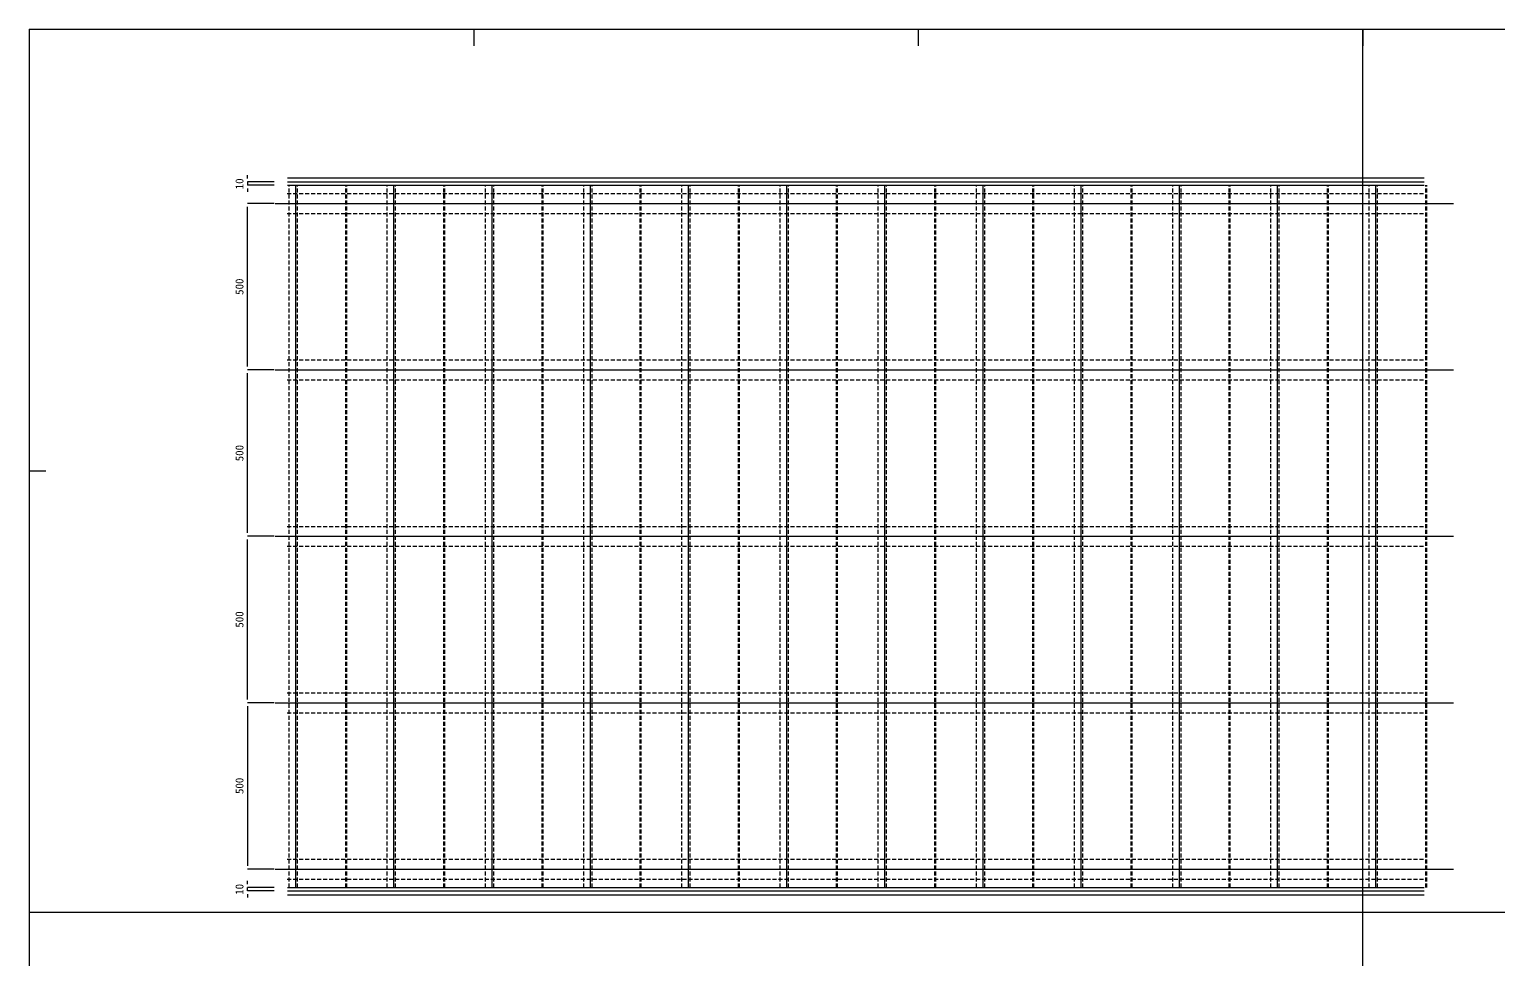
# Model space of a CAD drawing. Units: millimetres on the paper. Extents: x -401 to 401, y -279 to 279.
# Drawn here: x -400.7 to 39.9, y 0 to 278.7 of the extents above; entities that cross this region are included whole.
import ezdxf
from ezdxf.enums import TextEntityAlignment as Align

# ---------------------------------------------------------------- set-up
doc = ezdxf.new("R2010")
doc.units = ezdxf.units.MM
doc.linetypes.add('DASHED1', pattern=[1.8, 1.2, -0.6])
for name, color, linetype, lineweight in [('0-0_A-C01-補助線(非印刷)', 4, 'Continuous', 9), ('0-2_0-A12-寸法_目地', 5, 'Continuous', 9), ('0-4_0-A08-芯_他', 4, 'Continuous', 9), ('0-8_A-C06-見え掛り_中線', 6, 'Continuous', 9), ('0-9_A-C05-見え掛り_細線', 1, 'Continuous', 9), ('0-A_A-D09-金物_鋼材', 1, 'DASHED1', 9), ('1-0_0-A01-枠A', 4, 'Continuous', 9), ('1-1_A-C07-目地_5', 5, 'DASHED1', 9)]:
    doc.layers.add(name, color=color, linetype=linetype, lineweight=lineweight)
doc.styles.add('ＭＳ ゴシック', font='')
doc.styles.get('ＭＳ ゴシック').set_extended_font_data('MS Gothic')

msp = doc.modelspace()

# ---------------------------------------------------------------- linework, layer by layer
at = {"layer": '0-0_A-C01-補助線(非印刷)'}
for p, q in [((-267.111, 278.667), (-267.111, 273.667)), ((-133.556, 278.667), (-133.556, 273.667)), ((0, -252), (0, 278.667)), ((0, 278.667), (0, 273.667)), ((-400.667, 146), (-395.667, 146)), ((-400.667, 13.333), (400.667, 13.333)), ((-400.667, 13.333), (-395.667, 13.333))]:
    msp.add_line(p, q, dxfattribs=at)
at = {"layer": '0-2_0-A12-寸法_目地'}
for p, q in [((-335.072, 233.816), (-335.072, 234.816)), ((-327.064, 232.816), (-335.072, 232.816)), ((-335.072, 232.816), (-335.072, 231.816)), ((-327.064, 231.816), (-335.072, 231.816)), ((-335.072, 230.816), (-335.072, 229.816)), ((-327.064, 226.316), (-335.072, 226.316)), ((-335.072, 177.316), (-335.072, 225.316)), ((-327.064, 176.316), (-335.072, 176.316)), ((-327.064, 176.316), (-335.072, 176.316)), ((-335.072, 127.316), (-335.072, 175.316)), ((-327.064, 126.316), (-335.072, 126.316)), ((-327.064, 126.316), (-335.072, 126.316)), ((-335.072, 77.316), (-335.072, 125.316)), ((-327.064, 76.316), (-335.072, 76.316)), ((-327.064, 76.316), (-335.072, 76.316)), ((-335.072, 75.316), (-335.072, 27.316)), ((-327.064, 26.316), (-335.072, 26.316)), ((-335.072, 21.816), (-335.072, 22.816)), ((-327.064, 20.816), (-335.072, 20.816)), ((-335.072, 19.816), (-335.072, 20.816)), ((-327.064, 19.816), (-335.072, 19.816)), ((-335.072, 18.816), (-335.072, 17.816))]:
    msp.add_line(p, q, dxfattribs=at)
at = {"layer": '0-4_0-A08-芯_他'}
for p, q in [((-326.843, 226.316), (27.292, 226.316)), ((-326.843, 176.316), (27.292, 176.316)), ((-326.843, 126.316), (27.292, 126.316)), ((-326.843, 76.316), (27.292, 76.316)), ((-326.843, 26.316), (27.292, 26.316))]:
    msp.add_line(p, q, dxfattribs=at)
at = {"layer": '0-8_A-C06-見え掛り_中線'}
for p, q in [((-323.098, 234.016), (18.402, 234.016)), ((-323.098, 232.816), (18.402, 232.816)), ((-323.098, 19.816), (18.402, 19.816)), ((-323.098, 18.616), (18.402, 18.616))]:
    msp.add_line(p, q, dxfattribs=at)
at = {"layer": '0-9_A-C05-見え掛り_細線'}
for p, q in [((-323.098, 231.816), (18.402, 231.816)), ((-320.598, 20.816), (-320.598, 231.816)), ((-291.098, 20.816), (-291.098, 231.816)), ((-261.598, 20.816), (-261.598, 231.816)), ((-232.098, 20.816), (-232.098, 231.816)), ((-202.598, 20.816), (-202.598, 231.816)), ((-173.098, 20.816), (-173.098, 231.816)), ((-143.598, 20.816), (-143.598, 231.816)), ((-114.098, 20.816), (-114.098, 231.816)), ((-84.598, 20.816), (-84.598, 231.816)), ((-55.098, 20.816), (-55.098, 231.816)), ((-25.598, 20.816), (-25.598, 231.816)), ((3.902, 20.816), (3.902, 231.816)), ((-323.098, 20.816), (18.402, 20.816))]:
    msp.add_line(p, q, dxfattribs=at)
at = {"layer": '0-A_A-D09-金物_鋼材'}
for p, q in [((-323.185, 229.316), (18.402, 229.316)), ((-323.185, 223.316), (18.402, 223.316)), ((-323.185, 179.316), (18.402, 179.316)), ((-323.185, 173.316), (18.402, 173.316)), ((-323.185, 129.316), (18.402, 129.316)), ((-323.185, 123.316), (18.402, 123.316)), ((-323.185, 79.316), (18.402, 79.316)), ((-323.185, 73.316), (18.402, 73.316)), ((-323.185, 29.316), (18.402, 29.316)), ((-323.185, 23.316), (18.402, 23.316))]:
    msp.add_line(p, q, dxfattribs=at)
at = {"layer": '1-0_0-A01-枠A'}
for q in [(-400.667, -278.667), (400.667, 278.667)]:
    msp.add_line((-400.667, 278.667), q, dxfattribs=at)
at = {"layer": '1-1_A-C07-目地_5'}
for p, q in [((-322.598, 20.816), (-322.598, 231.816)), ((-320.598, 20.816), (-320.598, 231.816)), ((-320.098, 20.816), (-320.098, 231.816)), ((-305.598, 20.816), (-305.598, 231.816)), ((-305.298, 20.816), (-305.298, 231.816)), ((-293.098, 20.816), (-293.098, 231.816)), ((-291.098, 20.816), (-291.098, 231.816)), ((-290.598, 20.816), (-290.598, 231.816)), ((-276.098, 20.816), (-276.098, 231.816)), ((-275.798, 20.816), (-275.798, 231.816)), ((-263.598, 20.816), (-263.598, 231.816)), ((-261.598, 20.816), (-261.598, 231.816)), ((-261.098, 20.816), (-261.098, 231.816)), ((-246.598, 20.816), (-246.598, 231.816)), ((-246.298, 20.816), (-246.298, 231.816)), ((-234.098, 20.816), (-234.098, 231.816)), ((-232.098, 20.816), (-232.098, 231.816)), ((-231.598, 20.816), (-231.598, 231.816)), ((-217.098, 20.816), (-217.098, 231.816)), ((-216.798, 20.816), (-216.798, 231.816)), ((-204.598, 20.816), (-204.598, 231.816)), ((-202.598, 20.816), (-202.598, 231.816)), ((-202.098, 20.816), (-202.098, 231.816)), ((-187.598, 20.816), (-187.598, 231.816)), ((-187.298, 20.816), (-187.298, 231.816)), ((-175.098, 20.816), (-175.098, 231.816)), ((-173.098, 20.816), (-173.098, 231.816)), ((-172.598, 20.816), (-172.598, 231.816)), ((-158.098, 20.816), (-158.098, 231.816)), ((-157.798, 20.816), (-157.798, 231.816)), ((-145.598, 20.816), (-145.598, 231.816)), ((-143.598, 20.816), (-143.598, 231.816)), ((-143.098, 20.816), (-143.098, 231.816)), ((-128.598, 20.816), (-128.598, 231.816)), ((-128.298, 20.816), (-128.298, 231.816)), ((-116.098, 20.816), (-116.098, 231.816)), ((-114.098, 20.816), (-114.098, 231.816)), ((-113.598, 20.816), (-113.598, 231.816)), ((-99.098, 20.816), (-99.098, 231.816)), ((-98.798, 20.816), (-98.798, 231.816)), ((-86.598, 20.816), (-86.598, 231.816)), ((-84.598, 20.816), (-84.598, 231.816)), ((-84.098, 20.816), (-84.098, 231.816)), ((-69.598, 20.816), (-69.598, 231.816)), ((-69.298, 20.816), (-69.298, 231.816)), ((-57.098, 20.816), (-57.098, 231.816)), ((-55.098, 20.816), (-55.098, 231.816)), ((-54.598, 20.816), (-54.598, 231.816)), ((-40.098, 20.816), (-40.098, 231.816)), ((-39.798, 20.816), (-39.798, 231.816)), ((-27.598, 20.816), (-27.598, 231.816)), ((-25.598, 20.816), (-25.598, 231.816)), ((-25.098, 20.816), (-25.098, 231.816)), ((-10.598, 20.816), (-10.598, 231.816)), ((-10.298, 20.816), (-10.298, 231.816)), ((1.902, 20.816), (1.902, 231.816)), ((3.902, 20.816), (3.902, 231.816)), ((4.402, 20.816), (4.402, 231.816)), ((18.902, 20.816), (18.902, 231.816)), ((19.202, 20.816), (19.202, 231.816))]:
    msp.add_line(p, q, dxfattribs=at)

# ---------------------------------------------------------------- texts
at = {"layer": '0-2_0-A12-寸法_目地', "style": 'ＭＳ ゴシック'}
for s, p in [('10', (-335.61, 230.595)), ('500', (-335.61, 198.871)), ('500', (-335.61, 148.871)), ('500', (-335.61, 98.871)), ('500', (-335.61, 48.871)), ('10', (-335.61, 18.595))]:
    msp.add_text(s, height=2.405, rotation=90, dxfattribs=at).set_placement(p, align=Align.BOTTOM_LEFT)

doc.saveas('drawing.dxf')
